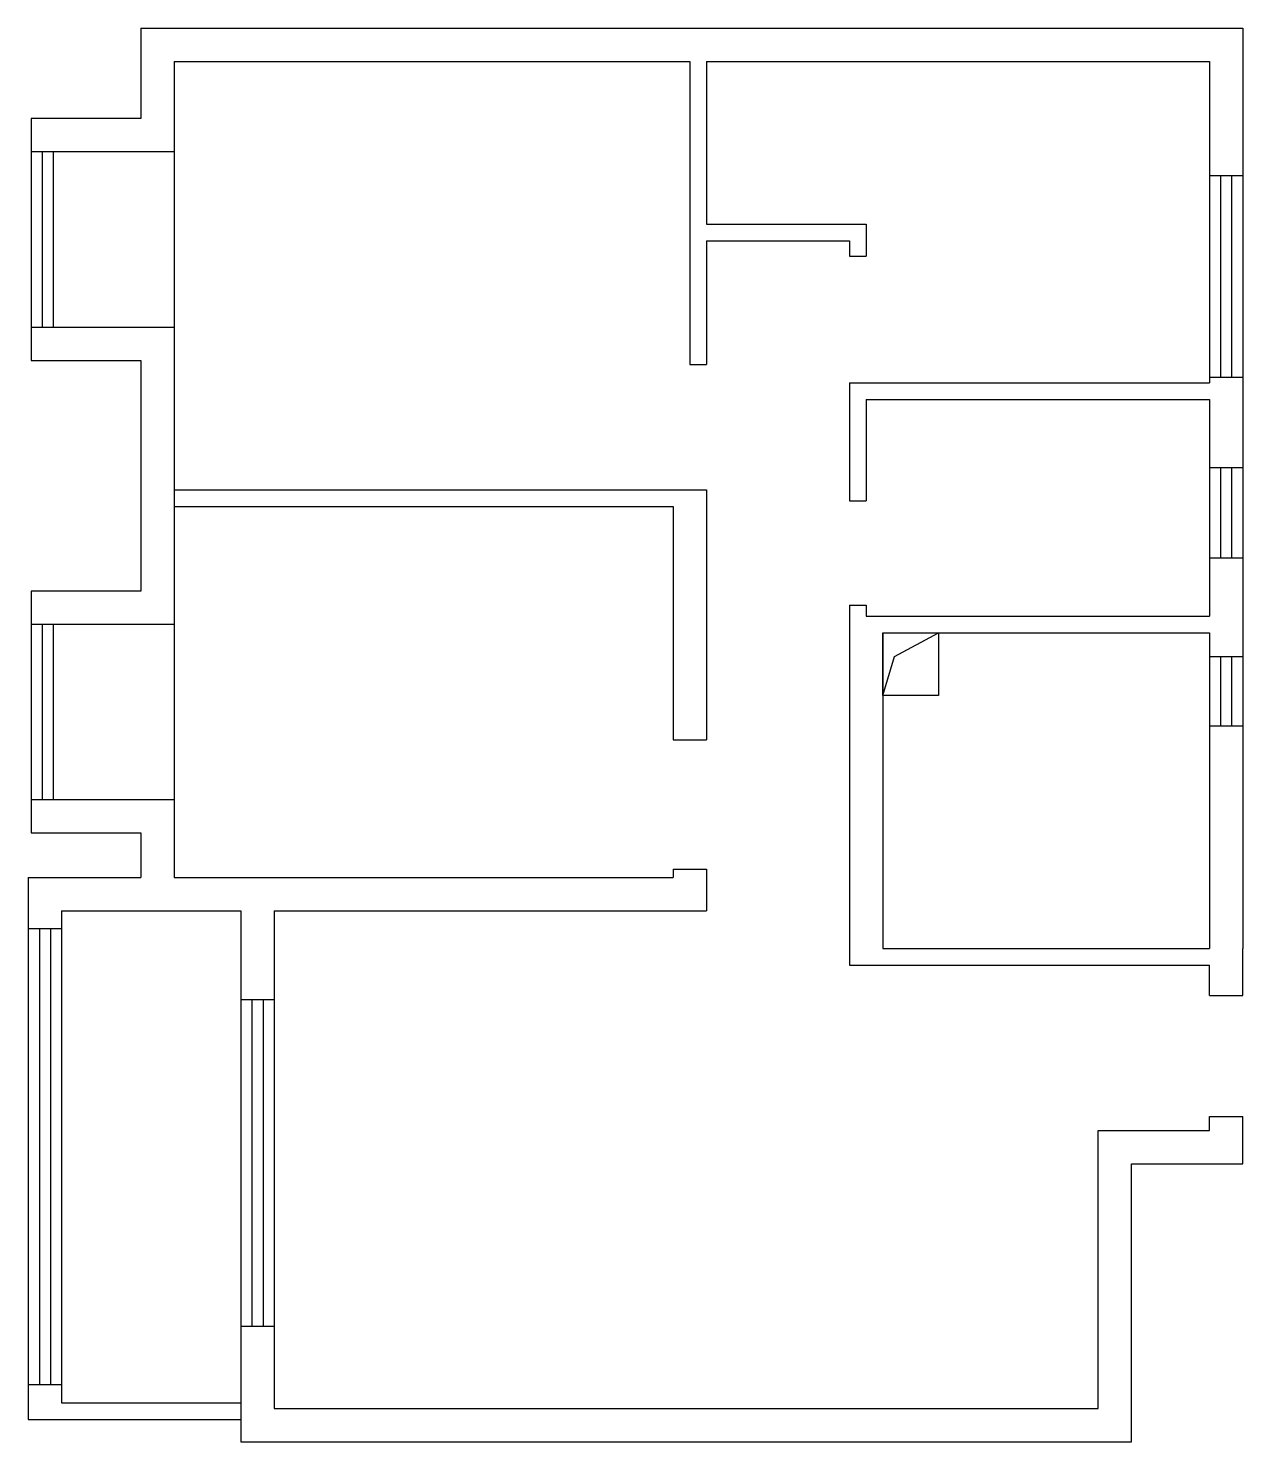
# Model space of a CAD drawing. Header units: millimetres. Extents: x 357798 to 479589, y 123829 to 180684.
# Drawn here: x 357798 to 366538, y 157100 to 167270 of the extents above; entities that cross this region are included whole.
import ezdxf

# ---------------------------------------------------------------- set-up
doc = ezdxf.new("R2010")
doc.units = ezdxf.units.MM
doc.layers.add('墙体', color=7, linetype='Continuous')

msp = doc.modelspace()

# ---------------------------------------------------------------- linework, layer by layer
at = {"layer": '墙体', "linetype": 'Continuous'}
for p, q in [((358608, 167269.8), (366538, 167269.8)), ((358608, 167269.8), (358608, 166619.8)), ((366538, 167269.8), (366538, 166209.8)), ((358848, 167029.8), (362558, 167029.8)), ((358848, 167029.8), (358848, 166379.8)), ((362558, 167029.8), (362558, 164849.8)), ((362678, 167029.8), (366298, 167029.8)), ((362678, 167029.8), (362678, 165859.8)), ((366298, 167029.8), (366298, 166209.8)), ((358608, 166619.8), (357818, 166619.8)), ((357818, 166619.8), (357818, 164879.8)), ((358848, 166379.8), (357818, 166379.8)), ((357898, 166379.8), (357898, 165119.8)), ((357978, 166379.8), (357978, 165119.8)), ((358848, 166379.8), (358848, 165119.8)), ((366298, 166209.8), (366538, 166209.8)), ((366298, 166209.8), (366298, 164759.8)), ((366378, 166209.8), (366378, 164759.8)), ((366458, 166209.8), (366458, 164759.8)), ((366538, 166209.8), (366538, 164759.8)), ((362678, 165859.8), (363828, 165859.8)), ((363828, 165859.8), (363828, 165629.8)), ((362678, 165739.8), (363708, 165739.8)), ((362678, 165739.8), (362678, 164849.8)), ((363708, 165739.8), (363708, 165629.8)), ((363708, 165629.8), (363828, 165629.8)), ((357818, 165119.8), (358848, 165119.8)), ((358848, 165119.8), (358848, 162979.8)), ((357818, 164879.8), (358608, 164879.8)), ((358608, 164879.8), (358608, 163219.8)), ((362558, 164849.8), (362678, 164849.8)), ((366298, 164759.8), (366538, 164759.8)), ((366298, 164759.8), (366298, 164719.8)), ((366538, 164759.8), (366538, 164039.8)), ((363708, 164719.8), (366298, 164719.8)), ((363708, 164719.8), (363828, 164719.8)), ((363708, 164719.8), (363708, 163869.8)), ((363828, 164599.8), (366298, 164599.8)), ((363828, 164599.8), (363828, 163869.8)), ((366298, 164599.8), (366298, 164039.8)), ((366298, 164109.8), (366538, 164109.8)), ((366378, 164109.8), (366378, 163459.8)), ((366458, 164109.8), (366458, 163459.8)), ((358848, 163949.8), (362678, 163949.8)), ((362678, 163949.8), (362678, 162149.8)), ((363708, 163949.8), (363708, 163869.8)), ((366298, 164039.8), (366298, 163389.8)), ((366538, 164039.8), (366538, 163389.8)), ((363708, 163869.8), (363828, 163869.8)), ((358848, 163829.8), (362438, 163829.8)), ((362438, 163829.8), (362438, 162149.8)), ((366298, 163459.8), (366538, 163459.8)), ((366298, 163389.8), (366298, 163039.8)), ((366538, 163389.8), (366538, 162749.8)), ((358608, 163219.8), (357818, 163219.8)), ((357818, 163219.8), (357818, 161479.8)), ((363708, 163119.8), (363828, 163119.8)), ((363708, 163119.8), (363708, 160919.8)), ((363708, 163119.8), (363708, 163039.8)), ((363828, 163119.8), (363828, 163039.8)), ((363828, 163039.8), (366298, 163039.8)), ((358848, 162979.8), (357818, 162979.8)), ((357898, 162979.8), (357898, 161719.8)), ((357978, 162979.8), (357978, 161719.8)), ((358848, 162979.8), (358848, 161719.8)), ((363948, 162919.8), (366298, 162919.8)), ((363948, 162919.8), (363948, 160649.8)), ((366298, 162919.8), (366298, 160649.8)), ((366298, 162799.8), (366298, 162749.8)), ((366298, 162749.8), (366538, 162749.8)), ((366298, 162749.8), (366298, 162249.8)), ((366378, 162749.8), (366378, 162249.8)), ((366458, 162749.8), (366458, 162249.8)), ((366538, 162749.8), (366538, 162249.8)), ((366298, 162249.8), (366538, 162249.8)), ((366538, 162249.8), (366538, 160649.8)), ((362438, 162149.8), (362678, 162149.8)), ((357818, 161719.8), (358848, 161719.8)), ((358848, 161719.8), (358848, 161479.8)), ((357818, 161479.8), (358608, 161479.8)), ((358608, 161479.8), (358608, 161159.8)), ((358848, 161479.8), (358848, 161159.8)), ((362438, 161219.8), (362678, 161219.8)), ((362438, 161219.8), (362438, 161159.8)), ((362678, 161219.8), (362678, 160919.8)), ((357798, 161159.8), (358608, 161159.8)), ((357798, 161159.8), (357798, 160789.8)), ((358848, 161159.8), (362438, 161159.8)), ((363708, 161159.8), (363708, 160529.8)), ((358038, 160919.8), (359328, 160919.8)), ((358038, 160919.8), (358038, 160789.8)), ((359328, 160919.8), (359328, 160279.8)), ((359568, 160919.8), (362678, 160919.8)), ((359568, 160919.8), (359568, 160279.8)), ((358038, 160789.8), (357798, 160789.8)), ((357798, 160789.8), (357798, 157509.8)), ((357878, 160789.8), (357878, 157509.8)), ((357958, 160789.8), (357958, 157509.8)), ((358038, 160789.8), (358038, 157509.8)), ((363948, 160649.8), (366298, 160649.8)), ((366538, 160309.8), (366538, 160649.8)), ((363708, 160529.8), (366298, 160529.8)), ((366298, 160309.8), (366298, 160529.8)), ((359568, 160279.8), (359328, 160279.8)), ((359328, 160279.8), (359328, 157929.8)), ((359408, 160279.8), (359408, 157929.8)), ((359488, 160279.8), (359488, 157929.8)), ((359568, 160279.8), (359568, 157929.8)), ((366298, 160309.8), (366538, 160309.8)), ((366298, 159439.8), (366538, 159439.8)), ((366298, 159339.8), (366298, 159439.8)), ((366538, 159099.8), (366538, 159439.8)), ((365498, 159339.8), (366298, 159339.8)), ((365498, 157339.8), (365498, 159339.8)), ((365738, 159099.8), (366538, 159099.8)), ((365738, 157099.8), (365738, 159099.8)), ((359328, 157929.8), (359328, 157099.8)), ((359568, 157929.8), (359328, 157929.8)), ((359568, 157929.8), (359568, 157339.8)), ((357798, 157509.8), (357798, 157259.8)), ((358038, 157509.8), (357798, 157509.8)), ((358038, 157509.8), (358038, 157379.8)), ((358038, 157379.8), (359328, 157379.8)), ((359568, 157339.8), (365498, 157339.8)), ((357798, 157259.8), (359328, 157259.8)), ((359328, 157099.8), (365738, 157099.8))]:
    msp.add_line(p, q, dxfattribs=at)
msp.add_lwpolyline([(363948, 162919.8), (364348, 162919.8), (364348, 162469.8), (363948, 162469.8)], close=True, dxfattribs=at)
msp.add_lwpolyline([(363948, 162469.8), (364031, 162748.8), (364348, 162919.8)], dxfattribs=at)

doc.saveas('drawing.dxf')
